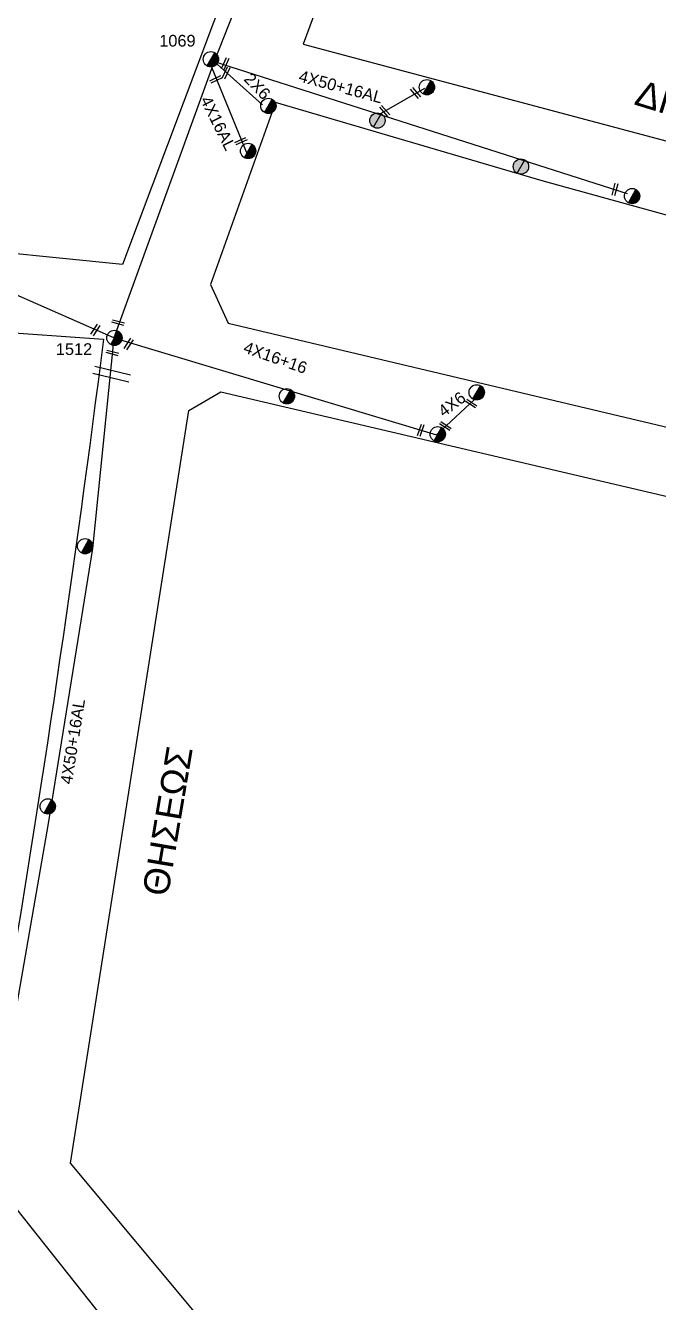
# Model space of a CAD drawing. Header units: millimetres. Extents: x 938 to 3112, y 793 to 1825.
# Drawn here: x 1469.3 to 1566.7, y 1476 to 1672.5 of the extents above; entities that cross this region are included whole.
import ezdxf
from ezdxf.enums import TextEntityAlignment as Align

# ---------------------------------------------------------------- set-up
doc = ezdxf.new("R2010")
doc.units = ezdxf.units.MM
doc.linetypes.add('DASHED', pattern=[19.05, 12.7, -6.35])
for name, color, linetype in [('Γέφυρες Εναερίου Δικτύου', 7, 'Continuous'), ('Γυμνά εναέρια ΧΤ (3Φ)   4x16AL', 7, 'Continuous'), ('Γυμνά εναέρια ΧΤ και ΦΟΠ (3Φ)   4x16+16CU', 7, 'Continuous'), ('Γυμνά εναέρια ΧΤ και ΦΟΠ (3Φ)   4x50+16AL', 7, 'Continuous'), ('Επιγραφές - Σχήματα', 7, 'Continuous'), ('Καλώδια ΧΤ   2x6AL', 7, 'DASHED'), ('Μηχανική τομή', 7, 'Continuous'), ('Στύλος Ξύλινος', 7, 'Continuous'), ('Στύλος Ξύλινος @ 1', 7, 'Continuous'), ('Στύλος ΦΜ', 7, 'Continuous'), ('Στύλος ΦΜ @ 1', 7, 'Continuous'), ('Τομή', 7, 'Continuous'), ('Υπόβαθρο ΔΕΗ', 7, 'Continuous'), ('Υπόγεια καλώδια Παροχών ΧΤ   4x6', 7, 'DASHED')]:
    doc.layers.add(name, color=color, linetype=linetype)
doc.styles.get("Standard").update_dxf_attribs({"font": 'arial.ttf'})
doc.linetypes.add('SYN_LINE', pattern='A,0.5,-0.0001,["/\\/\\/\\/",Standard,S=0.1,R=0,X=0,Y=-0.05],-0.25', length=0.7501)

# ---------------------------------------------------------------- blocks, each defined once
blk = doc.blocks.new('ΥΠΑΡΧΩΝ ΤΣΙΜΕΝΤΕΝΙΟΣ ΣΤΥΛΟΣ')
at = {"layer": 'Στύλος ΦΜ'}
blk.add_hatch(color=256, dxfattribs=at).paths.add_polyline_path([(-1.29, -2.28, 0.574793), (2.62, 0, 0.268822), (1.3, 2.27)])
blk.add_line((-1.29, -2.28), (1.3, 2.27), dxfattribs=at)
blk.add_circle((0, 0), 2.62, dxfattribs=at)
at = {"layer": 'Στύλος ΦΜ', "flags": 4}
for tag, p in [('ΑΡΙΘΜΟΣ', (-4.68, 8.05)), ('ΤΥΠΟΣ', (-4.91, 3.03))]:
    blk.add_attdef(tag, p, '', height=4, dxfattribs=at)
blk = doc.blocks.new('ΤΟΜΗ')
at = {"layer": 'Τομή', "ltscale": 40}
for p, q in [((-5.68, 0), (5.68, 0)), ((5.68, -2.33), (-5.68, -2.33))]:
    blk.add_line(p, q, dxfattribs=at)
blk = doc.blocks.new('ΥΠΑΡΧΩΝ ΞΥΛΙΝΟΣ ΣΤΥΛΟΣ')
at = {"layer": 'Στύλος Ξύλινος'}
h = blk.add_hatch(color=7, dxfattribs=at)
h.paths.add_polyline_path([(-2.62, 0, 0.270008), (-1.29, -2.28), (1.3, 2.27, 0.576266)])
h.paths.add_polyline_path([(-1.29, -2.28, 0.574793), (2.62, 0, 0.268822), (1.3, 2.27)])
at = {"layer": 'Στύλος Ξύλινος', "color": 7}
blk.add_line((-1.29, -2.28), (1.3, 2.27), dxfattribs=at)
blk.add_circle((0, 0), 2.62, dxfattribs=at)
at = {"layer": 'Στύλος Ξύλινος', "flags": 4}
for tag, p in [('ΑΡΙΘΜΟΣ', (-4.91, 8.6)), ('ΤΥΠΟΣ', (-4.85, 3.39))]:
    blk.add_attdef(tag, p, '', height=4, dxfattribs=at)
blk = doc.blocks.new('ΜΗΧΑΝΙΚΗ ΤΟΜΗ')
at = {"layer": 'Μηχανική τομή', "ltscale": 40}
for p, q in [((-1.89, 0.78), (1.89, 0.78)), ((1.89, 0), (-1.89, 0))]:
    blk.add_line(p, q, dxfattribs=at)

msp = doc.modelspace()

# ---------------------------------------------------------------- linework, layer by layer
at = {"layer": 'Γέφυρες Εναερίου Δικτύου', "color": 1, "flags": 128}
msp.add_lwpolyline([(1523.74, 1658.86), (1530.77, 1662.86)], dxfattribs=at)
at = {"layer": 'Γυμνά εναέρια ΧΤ (3Φ)   4x16AL', "color": 1, "linetype": 'SYN_LINE', "ltscale": 15, "flags": 128}
msp.add_lwpolyline([(1497.97, 1666.02), (1503.4, 1652.7)], dxfattribs=at)
at = {"layer": 'Γυμνά εναέρια ΧΤ και ΦΟΠ (3Φ)   4x16+16CU', "color": 1, "flags": 128}
msp.add_lwpolyline([(1482.85, 1624.47), (1532.56, 1609.55)], dxfattribs=at)
at = {"layer": 'Γυμνά εναέρια ΧΤ και ΦΟΠ (3Φ)   4x50+16AL', "color": 1, "flags": 128}
for points in [[(1526.6, 1742.68), (1511.21, 1699.64), (1498.32, 1666.96), (1482.85, 1624.47)], [(1498.32, 1666.96), (1561.9, 1646.68)], [(1482.85, 1624.47), (1455.73, 1636.34), (1425.6, 1640.62)]]:
    msp.add_lwpolyline(points, dxfattribs=at)
at = {"layer": 'Γυμνά εναέρια ΧΤ και ΦΟΠ (3Φ)   4x50+16AL', "color": 85, "flags": 128}
msp.add_lwpolyline([(1482.85, 1624.47), (1479.55, 1592.02), (1472.75, 1549.7), (1463.36, 1495.99), (1503.44, 1445.53), (1504.25, 1444.68)], dxfattribs=at)
at = {"layer": 'Καλώδια ΧΤ   2x6AL', "color": 1, "linetype": 'SYN_LINE', "ltscale": 10, "flags": 128}
msp.add_lwpolyline([(1498.32, 1666.96), (1505.75, 1660.32)], dxfattribs=at)
at = {"layer": 'Υπόβαθρο ΔΕΗ', "flags": 128}
for points in [[(1437.89, 1765.29), (1445.89, 1771.23), (1524.76, 1742.32), (1500.44, 1679.04), (1484.18, 1635.73), (1426.96, 1641.51), (1430.04, 1671.75), (1436.47, 1748.78)], [(1437.89, 1765.29), (1445.89, 1771.23), (1524.76, 1742.32), (1500.44, 1679.04), (1484.18, 1635.73), (1426.96, 1641.51), (1430.04, 1671.75), (1436.47, 1748.78)], [(1652.01, 1678.45), (1537.01, 1737.21), (1512.03, 1669.67), (1646.44, 1633.83)], [(1652.01, 1678.45), (1537.01, 1737.21), (1512.03, 1669.67), (1646.44, 1633.83)], [(1507.76, 1660.65), (1497.73, 1632.67), (1500.45, 1626.73), (1642.34, 1593.14), (1645.31, 1621.98), (1548.8, 1648.61)], [(1507.76, 1660.65), (1497.73, 1632.67), (1500.45, 1626.73), (1642.34, 1593.14), (1645.31, 1621.98), (1548.8, 1648.61)]]:
    msp.add_lwpolyline(points, close=True, dxfattribs=at)
for points in [[(1458.03, 1625.9), (1481.27, 1624.26, -0.010257), (1465.82, 1519.74), (1458.48, 1518.64), (1417.03, 1574.35), (1421.97, 1609.87), (1455.62, 1608.88)], [(1458.03, 1625.9), (1481.27, 1624.26, -0.010257), (1465.82, 1519.74), (1458.48, 1518.64), (1417.03, 1574.35), (1421.97, 1609.87), (1455.62, 1608.88)], [(1641.45, 1582.88, 0.013123), (1637.27, 1543.56, 0.032421), (1635.29, 1502.39, 0.009172), (1633.93, 1438.95, -0.000909), (1629.1, 1333.24, -0.013266), (1596.89, 1360.72), (1549.92, 1412.88), (1516.96, 1448.59), (1476.17, 1497.45), (1494.39, 1613.28), (1499.35, 1616.13)], [(1641.45, 1582.88, 0.013123), (1637.27, 1543.56, 0.032421), (1635.29, 1502.39, 0.009172), (1633.93, 1438.95, -0.000909), (1629.1, 1333.24, -0.013266), (1596.89, 1360.72), (1549.92, 1412.88), (1516.96, 1448.59), (1476.17, 1497.45), (1494.39, 1613.28), (1499.35, 1616.13)]]:
    msp.add_lwpolyline(points, format="xyb", close=True, dxfattribs=at)
at = {"layer": 'Υπόγεια καλώδια Παροχών ΧΤ   4x6', "color": 1, "linetype": 'SYN_LINE', "ltscale": 8, "flags": 128}
msp.add_lwpolyline([(1532.56, 1609.55), (1539.18, 1615.71)], dxfattribs=at)

# ---------------------------------------------------------------- block references
at = {"layer": 'Μηχανική τομή'}
for p, xscale, yscale, zscale, rotation in [((1499.82, 1666.74), 0.4999999999998793, 0.4999999999998793, 0.4999999999998793, 245.5126570866818), ((1498.5, 1664.41), 0.4999999999998176, 0.4999999999998176, 0.4999999999998176, 205.2898144683552), ((1499.95, 1665.3), 0.4999999999998793, 0.4999999999998793, 0.4999999999998793, 245.5126570866818), ((1529.45, 1662.25), 0.4999999999998171, 0.4999999999998171, 0.4999999999998171, 131.2424643485249), ((1524.72, 1659.51), 0.4999999999998171, 0.4999999999998171, 0.4999999999998171, 131.2424643485249), ((1502.35, 1654.9), 0.4999999999998176, 0.4999999999998176, 0.4999999999998176, 205.2898144683552), ((1559.82, 1647.34), 0.4999999999998386, 0.4999999999998386, 0.4999999999998386, 254.6536809823871), ((1483.47, 1626.62), 0.5000000000001091, 0.5000000000001091, 0.5000000000001091, 345.2171367942683), ((1480.16, 1625.58), 0.5000000000000845, 0.5000000000000845, 0.5000000000000845, 57.05616101257897), ((1485.3, 1623.38), 0.5000000000000845, 0.5000000000000845, 0.5000000000000845, 57.05616101257897), ((1482.6, 1621.95), 0.500000000000109, 0.500000000000109, 0.500000000000109, 345.2171367942683), ((1537.77, 1614.2), 0.5000000000001505, 0.5000000000001505, 0.5000000000001505, 326.7904800638062), ((1533.78, 1610.72), 0.5000000000001505, 0.5000000000001505, 0.5000000000001505, 326.7904800638062), ((1530.29, 1610.16), 0.5000000000001704, 0.5000000000001704, 0.5000000000001704, 69.77427110376105)]:
    msp.add_blockref('ΜΗΧΑΝΙΚΗ ΤΟΜΗ', p, dxfattribs=dict(at, xscale=xscale, yscale=yscale, zscale=zscale, rotation=rotation))
at = {"layer": 'Στύλος Ξύλινος @ 1', "ltscale": 40, "xscale": 0.4499999999998181, "yscale": 0.4499999999998181, "zscale": 0.4499999999998181}
for p in [(1523.44, 1657.9), (1545.55, 1650.81)]:
    msp.add_blockref('ΥΠΑΡΧΩΝ ΞΥΛΙΝΟΣ ΣΤΥΛΟΣ', p, dxfattribs=at)
at = {"layer": 'Στύλος ΦΜ @ 1', "ltscale": 40}
ref = msp.add_blockref('ΥΠΑΡΧΩΝ ΤΣΙΜΕΝΤΕΝΙΟΣ ΣΤΥΛΟΣ', (1497.8, 1667.32), dxfattribs=dict(at, xscale=0.4499999999998181, yscale=0.4499999999998181, zscale=0.4499999999998181))
ref.add_attrib('ΤΥΠΟΣ', '1069', (1489.85, 1669.28), dxfattribs={"layer": 'Στύλος ΦΜ', "height": 1.8, "flags": 4})
ref = msp.add_blockref('ΥΠΑΡΧΩΝ ΤΣΙΜΕΝΤΕΝΙΟΣ ΣΤΥΛΟΣ', (1497.8, 1667.32), dxfattribs=dict(at, xscale=0.4499999999998181, yscale=0.4499999999998181, zscale=0.4499999999998181))
ref.add_attrib('ΤΥΠΟΣ', '1069', (1489.85, 1669.28), dxfattribs={"layer": 'Στύλος ΦΜ', "height": 1.8, "flags": 4})
at = {"layer": 'Στύλος ΦΜ @ 1', "ltscale": 40, "xscale": 0.4499999999998181, "yscale": 0.4499999999998181, "zscale": 0.4499999999998181}
for p in [(1531.07, 1663.02), (1531.07, 1663.02), (1506.65, 1660.15), (1506.65, 1660.15), (1503.54, 1653.21), (1503.54, 1653.21), (1562.67, 1646.27), (1562.67, 1646.27), (1509.5, 1615.46), (1538.73, 1616.07), (1538.73, 1616.07), (1532.74, 1609.62), (1532.74, 1609.62), (1478.43, 1592.39), (1472.69, 1552.34), (1472.69, 1552.34)]:
    msp.add_blockref('ΥΠΑΡΧΩΝ ΤΣΙΜΕΝΤΕΝΙΟΣ ΣΤΥΛΟΣ', p, dxfattribs=at)
at = {"layer": 'Στύλος ΦΜ @ 1', "ltscale": 40}
ref = msp.add_blockref('ΥΠΑΡΧΩΝ ΤΣΙΜΕΝΤΕΝΙΟΣ ΣΤΥΛΟΣ', (1482.95, 1624.45), dxfattribs=dict(at, xscale=0.4499999999998181, yscale=0.4499999999998181, zscale=0.4499999999998181))
ref.add_attrib('ΤΥΠΟΣ', '1512', (1473.93, 1621.82), dxfattribs={"layer": 'Στύλος ΦΜ', "height": 1.8, "flags": 4})
ref = msp.add_blockref('ΥΠΑΡΧΩΝ ΤΣΙΜΕΝΤΕΝΙΟΣ ΣΤΥΛΟΣ', (1482.95, 1624.45), dxfattribs=dict(at, xscale=0.4499999999998181, yscale=0.4499999999998181, zscale=0.4499999999998181))
ref.add_attrib('ΤΥΠΟΣ', '1512', (1473.93, 1621.82), dxfattribs={"layer": 'Στύλος ΦΜ', "height": 1.8, "flags": 4})
at = {"layer": 'Τομή', "xscale": 0.5000000000000131, "yscale": 0.5000000000000131, "zscale": 0.5000000000000131, "rotation": 346.686375684681}
msp.add_blockref('ΤΟΜΗ', (1482.67, 1619.43), dxfattribs=at)
msp.add_blockref('ΤΟΜΗ', (1482.67, 1619.43), dxfattribs=at)

# ---------------------------------------------------------------- texts
at = {"layer": 'Γυμνά εναέρια ΧΤ (3Φ)   4x16AL'}
msp.add_text('4X16AL', height=1.8, rotation=296.5265, dxfattribs=at).set_placement((1498.92, 1657.49), align=Align.MIDDLE)
at = {"layer": 'Γυμνά εναέρια ΧΤ και ΦΟΠ (3Φ)   4x16+16CU'}
msp.add_text('4X16+16', height=1.8, rotation=340.5771, dxfattribs=at).set_placement((1507.74, 1621.42), align=Align.MIDDLE)
at = {"layer": 'Γυμνά εναέρια ΧΤ και ΦΟΠ (3Φ)   4x50+16AL'}
for rotation, p in [(344.9953, (1517.81, 1663.1)), (81.0677, (1476.52, 1562.33))]:
    msp.add_text('4X50+16AL', height=1.8, rotation=rotation, dxfattribs=at).set_placement(p, align=Align.MIDDLE)
at = {"layer": 'Επιγραφές - Σχήματα', "linetype": 'DASHED', "ltscale": 0.2, "char_height": 4, "width": 17.2922, "attachment_point": 1}
for s, insert, rotation in [('ΔΗΜΟΚΡΙΤΟΥ', (1564.01, 1664.23), 342.9416), ('ΘΗΣΕΩΣ', (1487.22, 1539.01), 80.4289)]:
    msp.add_mtext(s, dxfattribs=dict(at, insert=insert, rotation=rotation))
at = {"layer": 'Καλώδια ΧΤ   2x6AL', "ltscale": 0.2}
msp.add_text('2X6', height=1.8, rotation=313.7542, dxfattribs=at).set_placement((1504.96, 1663.18), align=Align.MIDDLE)
at = {"layer": 'Υπόγεια καλώδια Παροχών ΧΤ   4x6', "ltscale": 0.2}
msp.add_text('4X6', height=1.8, rotation=37.0042, dxfattribs=at).set_placement((1534.9, 1614.25), align=Align.MIDDLE)

doc.saveas('drawing.dxf')
